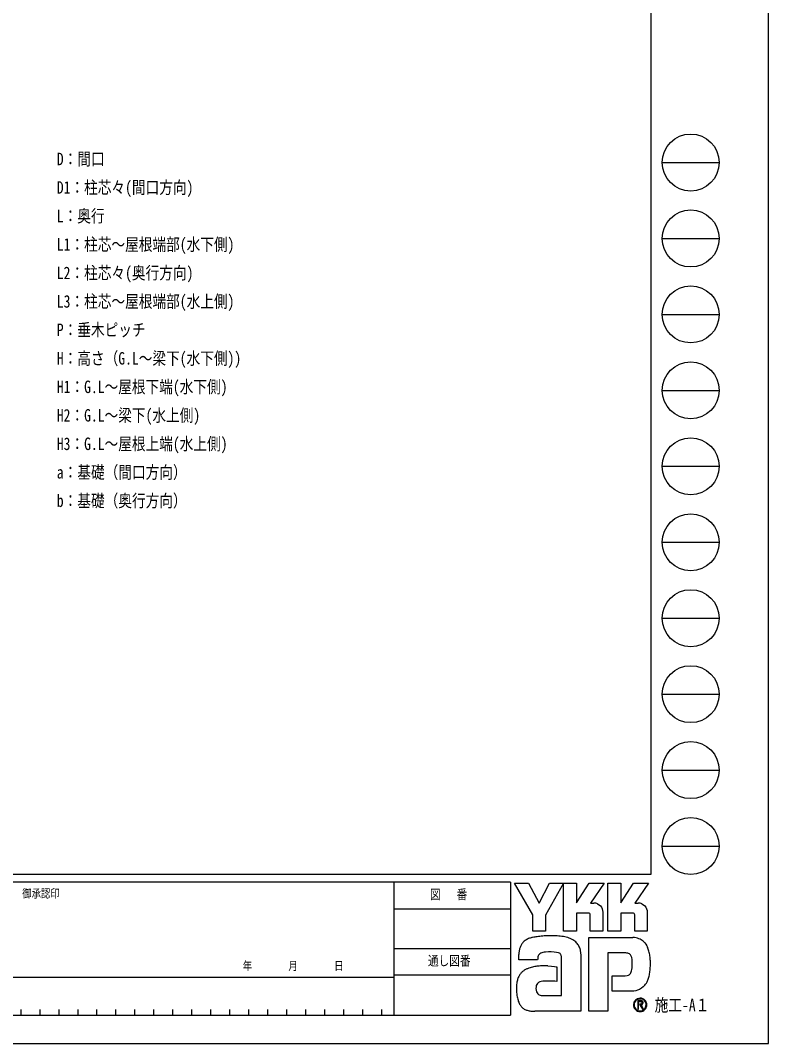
# Model space of a CAD drawing. Units: millimetres, scale not verified. Extents: x -14730 to 14718, y -10403 to 10400.
# Drawn here: x 7820 to 14718, y -10390 to -961 of the extents above; entities that cross this region are included whole.
import ezdxf
from ezdxf.enums import TextEntityAlignment as Align

# ---------------------------------------------------------------- set-up
doc = ezdxf.new("R2010")
doc.units = ezdxf.units.MM
doc.header["$LTSCALE"] = 50
doc.layers.add('0-2_USER1', color=3, linetype='Continuous')
doc.layers.add('0-8_YKK_ZWAK', color=7, linetype='Continuous')
doc.styles.add('ＭＳ ゴシック', font='')
doc.styles.get('ＭＳ ゴシック').set_extended_font_data('MS Gothic')

msp = doc.modelspace()

# ---------------------------------------------------------------- linework, layer by layer
at = {"layer": '0-8_YKK_ZWAK'}
for p, q in [((13632.57, 9717.3), (13632.57, -8832.7)), ((13737.57, -2270.2), (14262.57, -2270.2)), ((13737.57, -2970.2), (14262.57, -2970.2)), ((13737.57, -3670.2), (14262.57, -3670.2)), ((13737.57, -4370.2), (14262.57, -4370.2)), ((13737.57, -5070.2), (14262.57, -5070.2)), ((13737.57, -5770.2), (14262.57, -5770.2)), ((13737.57, -6470.2), (14262.57, -6470.2)), ((13737.57, -7170.2), (14262.57, -7170.2)), ((13737.57, -7870.2), (14262.57, -7870.2)), ((13737.57, -8570.2), (14262.57, -8570.2)), ((13632.57, -8832.7), (-13667.43, -8832.7)), ((11261.32, -8902.7), (7647.57, -8902.7)), ((11261.32, -8902.7), (11261.32, -10127.7)), ((12337.57, -8902.7), (11261.32, -8902.7)), ((12337.57, -8902.7), (12337.57, -10127.7)), ((11261.32, -9147.7), (12337.57, -9147.7)), ((11261.32, -9515.2), (12337.57, -9515.2)), ((7647.57, -9777.7), (11261.32, -9777.7)), ((12337.57, -9760.2), (11261.32, -9760.2)), ((7822.57, -10075.2), (7822.57, -10127.7)), ((7997.57, -10075.2), (7997.57, -10127.7)), ((8172.57, -10075.2), (8172.57, -10127.7)), ((8347.57, -10075.2), (8347.57, -10127.7)), ((8522.57, -10075.2), (8522.57, -10127.7)), ((8697.57, -10075.2), (8697.57, -10127.7)), ((8872.57, -10075.2), (8872.57, -10127.7)), ((9047.57, -10075.2), (9047.57, -10127.7)), ((9222.57, -10075.2), (9222.57, -10127.7)), ((9397.57, -10075.2), (9397.57, -10127.7)), ((9572.57, -10075.2), (9572.57, -10127.7)), ((9747.57, -10075.2), (9747.57, -10127.7)), ((9922.57, -10075.2), (9922.57, -10127.7)), ((10097.57, -10075.2), (10097.57, -10127.7)), ((10272.57, -10075.2), (10272.57, -10127.7)), ((10447.57, -10075.2), (10447.57, -10127.7)), ((10622.57, -10075.2), (10622.57, -10127.7)), ((10797.57, -10075.2), (10797.57, -10127.7)), ((10972.57, -10075.2), (10972.57, -10127.7)), ((11147.57, -10075.2), (11147.57, -10127.7)), ((13533.36, -10089.13), (13533.36, -10089.13)), ((7647.57, -10127.7), (11261.32, -10127.7)), ((11261.32, -10127.7), (12337.57, -10127.7))]:
    msp.add_line(p, q, dxfattribs=at)
for points in [[(-14717.5, -10390.2), (14717.5, -10390.2), (14717.5, 10399.8), (-14717.5, 10399.8)], [(12376.07, -8913.2), (12504.91, -8913.2), (12601.65, -9095.55), (12698.14, -8913.2), (12827.07, -8913.2), (12661.85, -9207.17), (12661.85, -9354.67), (12544.34, -9354.67), (12544.34, -9203.2)]]:
    msp.add_lwpolyline(points, close=True, dxfattribs=at)
for points in [[(13056.91, -9188.33), (12945.69, -9188.33), (12945.69, -9354.54), (12827.2, -9354.54), (12827.2, -8913.2), (12945.69, -8913.2), (12945.69, -9093.75), (13062.24, -8913.2), (13201.44, -8913.2), (13076.56, -9095.94), (13080.98, -9095.94), (13085.87, -9095.94), (13090.88, -9095.94), (13095.71, -9095.94), (13100.03, -9095.94), (13103.51, -9095.94), (13105.84, -9095.94), (13106.68, -9095.94)], [(13466.29, -9188.33), (13355.19, -9188.33), (13355.19, -9354.67), (13236.64, -9354.67), (13236.64, -8913.2), (13355.19, -8913.2), (13355.19, -9093.75), (13471.61, -8913.2), (13610.81, -8913.2), (13485.93, -9095.94), (13490.4, -9095.94), (13495.31, -9095.94), (13500.33, -9095.94), (13505.15, -9095.94), (13509.45, -9095.94), (13512.91, -9095.94), (13515.22, -9095.94), (13516.06, -9095.94)], [(13140.77, -9102.95), (13154.92, -9111.03), (13166.9, -9121.57), (13176.54, -9134.12), (13183.64, -9148.22), (13188.04, -9163.44), (13189.54, -9179.32), (13189.54, -9354.96), (13073.94, -9354.96), (13073.94, -9205.13)], [(13550.19, -9102.95), (13564.38, -9111.03), (13576.41, -9121.57), (13586.09, -9134.12), (13593.24, -9148.22), (13597.66, -9163.44), (13599.18, -9179.32), (13599.18, -9354.67), (13483.31, -9354.67), (13483.31, -9205.13)], [(13401.04, -9555.47), (13234.18, -9555.47), (13234.18, -10092.7), (13059.31, -10092.7), (13059.31, -9412.97), (13465.73, -9412.97)], [(12976.98, -9512.28), (12981.95, -9532.36), (12984.76, -9553.85), (12985.65, -9576.75), (12985.65, -10092.7), (12563.43, -10092.7)], [(13575.5, -9460.99), (13586.9, -9475.39), (13595.45, -9489.33), (13601.41, -9501.95)], [(12616.79, -9558.29), (12608.65, -9562.87), (12602.31, -9568.46), (12597.51, -9574.99), (12594.02, -9582.38), (12591.62, -9590.56), (12590.06, -9599.44), (12589.12, -9608.96), (12588.55, -9619.04), (12413.61, -9619.46), (12414.12, -9595.53), (12415.09, -9568.65)], [(12683.81, -9674.55), (12716.93, -9676.73), (12742.96, -9679.65), (12759.99, -9682.38), (12766.09, -9684.01), (12766.09, -9817.85), (12746.73, -9815.81), (12725.5, -9814.66), (12703.76, -9814.22), (12682.9, -9814.28), (12664.29, -9814.67), (12649.29, -9815.18), (12639.29, -9815.63), (12635.65, -9815.82), (12620.52, -9818.59), (12607.47, -9822.92), (12596.51, -9828.84), (12587.63, -9836.39), (12580.84, -9845.59), (12576.14, -9856.47), (12573.53, -9869.05), (12573, -9883.37), (12574.67, -9899.11), (12578.01, -9912.13), (12582.82, -9922.66), (12588.89, -9930.96), (12596.01, -9937.28), (12603.97, -9941.87), (12612.56, -9944.97), (12621.56, -9946.83), (12807.42, -9946.83), (12807.42, -9602.96), (12807.47, -9596.14), (12807.12, -9589.48), (12806.24, -9583.05), (12804.75, -9576.96), (12802.52, -9571.29), (12799.45, -9566.12), (12795.43, -9561.54), (12790.36, -9557.64)], [(12790.36, -9557.64), (12779.46, -9553.36), (12762.03, -9549.73), (12739.79, -9547.06), (12714.48, -9545.63), (12687.79, -9545.74), (12661.47, -9547.69)], [(13460.39, -9658.69), (13460.17, -9636.41), (13459.11, -9616.34), (13456.6, -9598.72), (13452.03, -9583.77)], [(13560.97, -9868.6), (13544.82, -9881.15), (13528.01, -9891.02), (13510.64, -9898.38), (13492.85, -9903.42), (13474.77, -9906.31), (13456.52, -9907.23), (13276.76, -9907.23), (13276.76, -9766.02), (13378.13, -9766.02), (13396.82, -9765.76), (13413.25, -9764.17), (13427.35, -9760.03)], [(13561.12, -10014.29), (13561.04, -10012.24), (13560.78, -10010.26), (13560.36, -10008.37), (13559.77, -10006.56), (13559.01, -10004.84), (13558.09, -10003.23), (13557.02, -10001.73), (13555.78, -10000.34), (13554.16, -9998.91), (13552.36, -9997.66), (13550.39, -9996.6), (13548.26, -9995.72), (13545.97, -9995.04), (13543.54, -9994.55), (13540.97, -9994.25), (13538.27, -9994.15), (13511.74, -9994.15), (13511.74, -10072.19), (13519.76, -10072.19), (13519.76, -10002.11), (13538.27, -10002.11), (13540.18, -10002.17), (13541.98, -10002.36), (13543.66, -10002.67), (13545.22, -10003.1), (13546.65, -10003.65), (13547.95, -10004.31), (13549.11, -10005.09), (13550.13, -10005.98)], [(13553.26, -10014.29), (13552.77, -10018.04), (13551.43, -10021), (13549.41, -10023.25), (13546.91, -10024.89), (13544.1, -10026), (13541.17, -10026.69), (13538.29, -10027.04), (13535.65, -10027.13), (13528.71, -10027.13), (13532.21, -10033.09), (13555.13, -10072.45), (13564.3, -10072.45), (13542.2, -10034.57), (13544.27, -10034.16), (13546.24, -10033.63), (13548.12, -10033), (13549.88, -10032.26), (13551.54, -10031.41), (13553.08, -10030.45), (13554.49, -10029.39), (13555.78, -10028.21)]]:
    msp.add_lwpolyline(points, dxfattribs=at)
for centre in [(14000.07, -2270.2), (14000.07, -2970.2), (14000.07, -3670.2), (14000.07, -4370.2), (14000.07, -5070.2), (14000.07, -5770.2), (14000.07, -6470.2), (14000.07, -7170.2), (14000.07, -7870.2), (14000.07, -8570.2)]:
    msp.add_circle(centre, 262.5, dxfattribs=at)
for centre, radius, start, end in [((13106.86, -9183.36), 87.42, 78.26798, 90.11215), ((13108.11, -9177), 80.94, 66.19963, 78.22058), ((13516.23, -9183.52), 87.58, 78.27851, 90.10826), ((13517.43, -9177.38), 81.32, 66.2483, 78.23226), ((13057.53, -9204.73), 16.41, 358.57817, 92.1683), ((13466.98, -9204.65), 16.33, 358.29941, 92.43455), ((12564, -9570.31), 158.47, 108.37421, 122.42809), ((12590.52, -9664.62), 256.38, 100.93159, 107.35499), ((12677.19, -10085.06), 685.64, 97.86054, 101.37938), ((12717.87, -10367.73), 971.23, 94.90201, 97.9576), ((12720.64, -10390.36), 994, 91.6169, 94.94971), ((12716.79, -10229.41), 833.01, 87.51794, 91.66439), ((12727.61, -9997.42), 600.77, 81.92631, 87.59083), ((12759.56, -9778.51), 379.54, 73.67137, 82.05943), ((12806.94, -9619.91), 214.03, 60.60528, 73.9085), ((13459.09, -9599.95), 187.09, 78.73198, 87.96551), ((13464.58, -9571.89), 158.51, 69.03034, 78.69541), ((13469.69, -9558.25), 143.94, 59.39484, 68.9885), ((12624.64, -9570.73), 208.88, 163.48385, 171.57982), ((12570.62, -9554.71), 152.53, 152.2125, 163.4865), ((12547.28, -9542.64), 126.25, 138.03852, 152.12015), ((12547.26, -9543.23), 126.64, 122.60463, 137.83438), ((12826.34, -9581.23), 170.81, 52.17347, 59.90542), ((12843.69, -9558.77), 142.43, 43.55042, 52.14561), ((12853.25, -9549.53), 129.14, 34.48659, 43.50182), ((12853.31, -9549.33), 128.97, 25.58915, 34.43128), ((12841.84, -9554.71), 141.65, 17.43089, 25.54591), ((13472.06, -9554.1), 139.16, 50.3012, 59.3616), ((13471.19, -9555.08), 140.47, 42.05209, 50.28551), ((13401.82, -9595.04), 220.22, 14.76267, 25.00486), ((12732.32, -9586.8), 317.75, 171.55622, 176.72493), ((12662.97, -9667.9), 118.94, 102.4979, 112.84632), ((12685.98, -9767.18), 220.85, 96.37207, 102.75341), ((13402, -9641.24), 85.77, 77.94572, 90.63794), ((13409.45, -9606.26), 50.01, 60.20991, 77.92418), ((13414.28, -9597.17), 39.72, 39.8078, 59.75378), ((13407.49, -9602.36), 48.26, 22.65544, 39.38165), ((13266.76, -9631.85), 360.21, 7.9139, 14.95041), ((13131.85, -9651.47), 496.54, 2.54376, 8.01251), ((12550.56, -9846), 155.81, 120.60724, 130.53081), ((12567.15, -9874.21), 188.53, 112.58838, 120.58162), ((12589.48, -9927.85), 246.63, 106.61303, 112.59024), ((12624.58, -10045.85), 369.75, 99.87193, 106.59825), ((12644.25, -10156.65), 482.28, 94.78469, 99.91711), ((12653.83, -10266.9), 592.94, 90.80099, 94.81812), ((12655.28, -10348.99), 675.05, 87.57779, 90.82714), ((13273.74, -9678.85), 185.88, 347.14308, 355.40008), ((13062.71, -9660.72), 397.69, 355.2339, 0.29193), ((13076.59, -9656.96), 551.86, 352.8937, 357.82206), ((13054.52, -9655.54), 573.97, 357.76419, 2.60674), ((12631.44, -9867.63), 238.02, 164.97537, 174.56739), ((12573.6, -9852.21), 178.16, 153.89178, 164.94341), ((12547.25, -9839.54), 148.92, 142.04688, 153.80771), ((12542.16, -9835.9), 142.67, 130.60221, 141.94427), ((13411.02, -9723.2), 40.29, 293.91672, 314.09376), ((13405.52, -9718.35), 47.6, 314.78099, 333.92928), ((13370.17, -9701.18), 86.9, 334.00676, 347.34989), ((13476.26, -9758.19), 137.72, 326.23251, 339.61931), ((13346.92, -9708.11), 276.41, 339.22498, 347.31457), ((13192.02, -9671.97), 435.46, 347.15166, 352.97565), ((12733.47, -9877.4), 340.51, 174.55588, 182.47272), ((12923.74, -9874.41), 530.77, 181.90948, 187.89042), ((13444.3, -9737.05), 175.83, 311.57033, 318.66243), ((13423.95, -9719.2), 202.9, 318.67367, 325.29112), ((12700.42, -9905.82), 305.25, 187.80471, 196.36971), ((12582.52, -9940.65), 182.31, 196.3102, 208.20993), ((13533.46, -10033.86), 61.74, 90.09157, 179.92363), ((13533.07, -10033.66), 54.9, 134.8007, 180.12175), ((13533.23, -10033.35), 54.8, 89.86602, 135.149), ((13533.45, -10033.75), 61.63, 44.93442, 90.08536), ((13533.47, -10033.77), 55.21, 45.03108, 90.11509), ((13533.51, -10033.79), 55.2, 0.00643, 45.07115), ((13533.94, -10033.56), 61.15, 359.78949, 45.13288), ((12531.17, -9967.98), 124.15, 208.29777, 223.35561), ((12519.59, -9978.17), 108.73, 223.64205, 239.63663), ((12529.2, -9960.68), 128.68, 239.8785, 253.65355), ((12546.8, -9900.23), 191.64, 253.69102, 263.74909), ((13533.08, -10033.93), 61.37, 179.86065, 225.14399), ((13532.85, -10034.02), 54.68, 179.75513, 225.29722), ((13533.37, -10033.94), 61.57, 224.94536, 269.98445), ((13533.25, -10034.51), 54.62, 224.62822, 270.10973), ((13533.27, -10033.69), 55.44, 270.09072, 359.90926), ((13533.37, -10033.63), 61.88, 269.98802, 314.93777), ((13541.53, -10013.96), 11.73, 358.3894, 42.86139), ((13541.76, -10014.85), 19.37, 316.37674, 1.6565), ((13533.79, -10034.03), 61.3, 314.92572, 0.23508), ((12561.7, -9767.54), 325.16, 263.68487, 270.30455)]:
    msp.add_arc(centre, radius, start, end, dxfattribs=at)

# ---------------------------------------------------------------- texts
at = {"layer": '0-2_USER1', "style": 'ＭＳ ゴシック', "width": 0.8}
for s, p in [('D：間口', (8155.07, -2329.78)), ('D1：柱芯々(間口方向)', (8155.07, -2592.28)), ('L：奥行', (8155.07, -2854.78)), ('L1：柱芯～屋根端部(水下側)', (8155.07, -3117.28)), ('L2：柱芯々(奥行方向)', (8155.07, -3379.78)), ('L3：柱芯～屋根端部(水上側)', (8155.07, -3642.28)), ('P：垂木ピッチ', (8155.07, -3904.78)), ('H：高さ（G.L～梁下(水下側))', (8155.07, -4167.28)), ('H1：G.L～屋根下端(水下側)', (8155.07, -4429.78)), ('H2：G.L～梁下(水上側)', (8155.07, -4692.28)), ('H3：G.L～屋根上端(水上側)', (8155.07, -4954.78)), ('a：基礎（間口方向）', (8155.07, -5217.28)), ('b：基礎（奥行方向）', (8155.07, -5479.78))]:
    msp.add_text(s, height=115.5, dxfattribs=at).set_placement(p, align=Align.BOTTOM_LEFT)
at = {"layer": '0-8_YKK_ZWAK', "style": 'ＭＳ ゴシック', "width": 0.8}
for s, height, p in [('御承認印', 76.98, (7836.98, -9068.95)), ('図\u3000 番', 89.81, (11596.91, -9086.45)), ('通し図番', 89.81, (11577.31, -9698.95)), ('年        月        日', 76.98, (9869.67, -9736.45)), ('施工-A１', 115.5, (13667.57, -10127.7))]:
    msp.add_text(s, height=height, dxfattribs=at).set_placement(p, align=Align.BOTTOM_LEFT)

doc.saveas('drawing.dxf')
